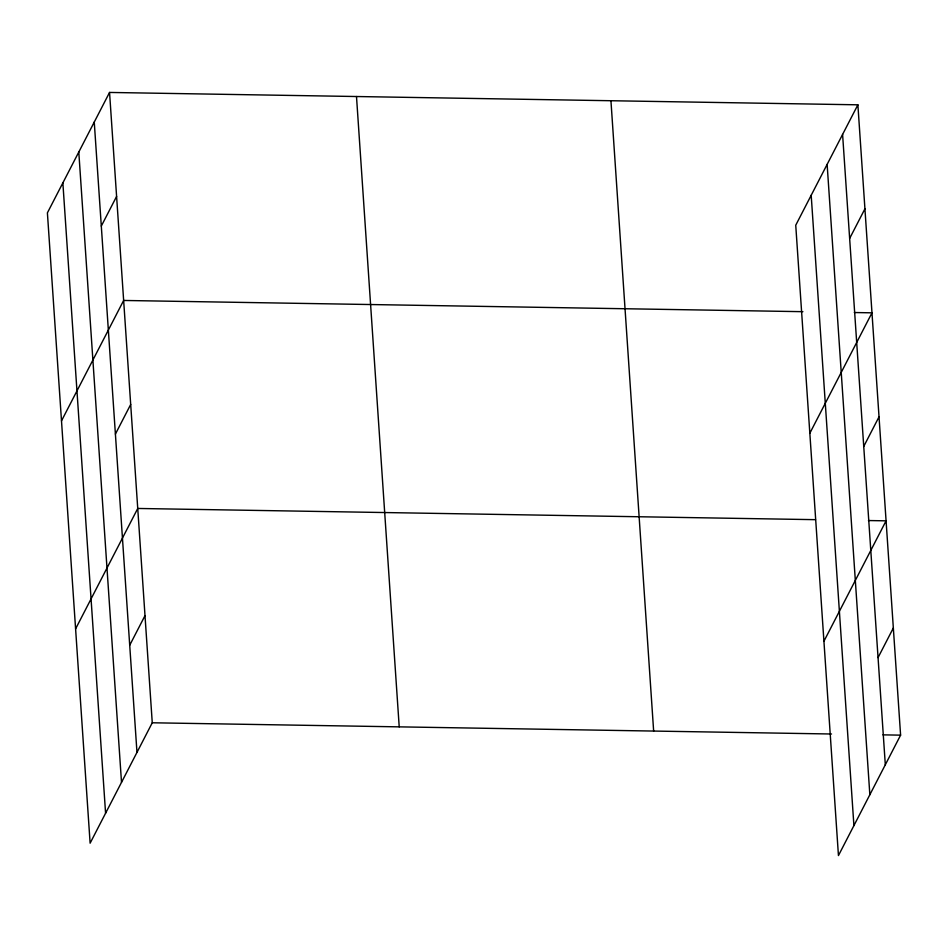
<?xml version="1.0" encoding="UTF-8"?>
<svg xmlns="http://www.w3.org/2000/svg" width="948" height="948" viewBox="0 0 948 948"><rect width="100%" height="100%" fill="white"/><g stroke="black" fill="none" stroke-linecap="round" stroke-linejoin="round"><path stroke-width="1.42" d="M109.553 92.442L47.4 212.85L90.119 843.187L152.261 722.779L109.553 92.442L857.881 104.813L900.6 735.15L838.447 855.558L795.739 225.221L857.881 104.813M101.306 226.074L116.592 196.449M61.502 420.865L123.643 300.457L802.897 311.679M115.407 434.089L130.694 404.452M75.591 628.868L137.744 508.46L815.517 519.67M129.71 645.244L145.008 615.619M849.645 238.446L864.932 208.821M809.829 433.236L871.982 312.828L854.338 312.532M863.735 446.461L879.033 416.824M823.93 641.251L886.072 520.831L868.439 520.547M878.049 657.616L893.336 627.991M152.261 722.779L831.515 734.001M882.955 734.854L900.6 735.15M842.594 134.438L885.314 764.775M827.13 164.395L869.849 794.732M811.192 195.264L853.911 825.601M610.939 100.725L653.646 731.062M356.495 96.518L399.215 726.855M94.255 122.067L136.974 752.404M78.791 152.024L121.51 782.361M62.864 182.893L105.584 813.23"/></g></svg>
